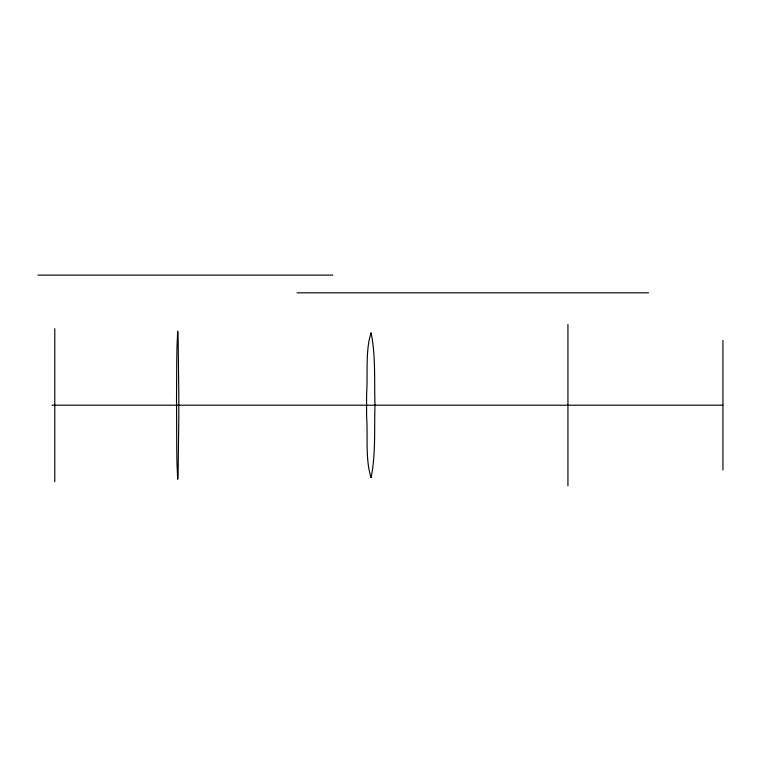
<?xml version="1.0" encoding="UTF-8"?>
<svg xmlns="http://www.w3.org/2000/svg" width="761" height="761" viewBox="0 0 761 761"><rect width="100%" height="100%" fill="white"/><g stroke="black" fill="none" stroke-linecap="round" stroke-linejoin="round"><path stroke-width="1.14" d="M38.05 275.121L332.842 275.121M297.009 292.814L648.505 292.814M51.986 405.204L722.95 405.204M722.94 340.414L722.94 469.984M567.934 324.528L567.934 485.879M54.782 328.695L54.782 481.703M176.523 399.458L176.742 448.543A83.51 1.189 90 0 0 176.933 461.556L177.665 479.259L177.846 478.146A94.507 1.351 -90 0 0 178.112 473.323L178.806 416.904A75.073 1.075 -90 0 0 178.806 393.494L178.112 337.085A94.507 1.351 -90 0 0 177.846 332.253L177.665 331.14L176.933 348.842A83.51 1.189 90 0 0 176.742 361.856L176.523 399.458M374.992 405.204C374.174 429.28 375.848 454.013 371.102 477.661C365.147 459.292 367.991 436.453 366.612 416.676A54.535 2.15 -90 0 1 366.612 393.732C367.991 373.946 365.147 351.106 371.102 332.738C375.848 356.395 374.174 381.128 374.992 405.204"/></g></svg>
